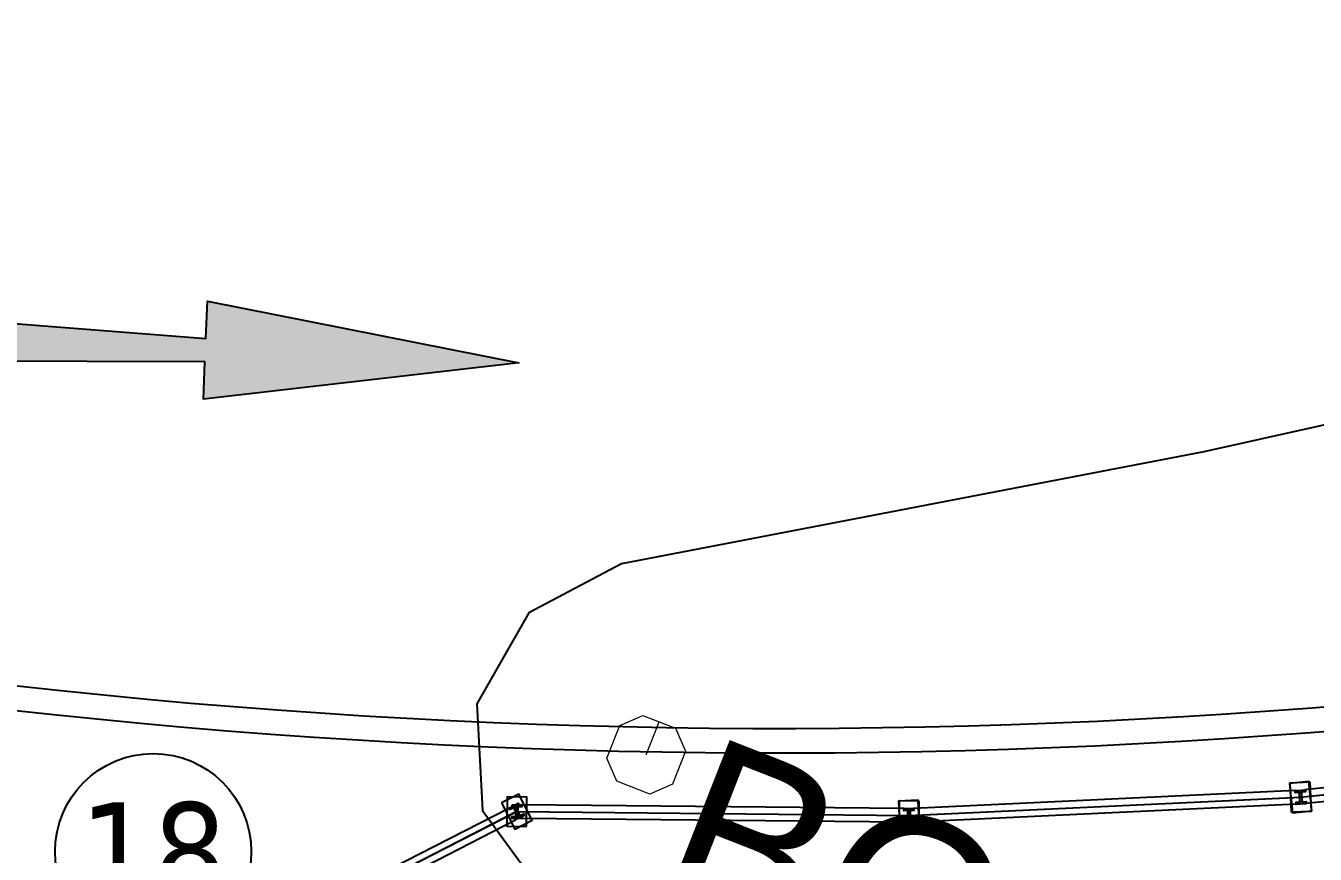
# Model space of a CAD drawing. Extents: x 421500 to 422711, y 436000 to 437000.
# Drawn here: x 421932.02 to 421938.6, y 436546.55 to 436550.78 of the extents above; entities that cross this region are included whole.
import ezdxf
from ezdxf.enums import TextEntityAlignment as Align

# ---------------------------------------------------------------- set-up
doc = ezdxf.new("R2010")
doc.units = 0
doc.layers.get('0').update_dxf_attribs({"color": 210})
doc.layers.add('716709-ExBase$0$LCCPoint Features', color=8, linetype='Continuous', lineweight=0)
for name, color, linetype in [('716709-ExBase$0$XC-LCCCarriageway', 251, 'Continuous'), ('Lines', 1, 'Continuous'), ('Pr-Kerb', 2, 'Continuous'), ('Pr-KerbEdge', 8, 'Continuous'), ('Pr-PGR', 7, 'Continuous'), ('Pr-PGR-Panels', 4, 'Continuous'), ('XREF UTC_716709_AJB_1b$0$NUMBERS', 7, 'Continuous'), ('XREF UTC_716709_AJB_1b$0$SIGSnumbers', 7, 'Continuous')]:
    doc.layers.add(name, color=color, linetype=linetype)
doc.styles.add('716709-ExBase$0$Style-WORKING', font='WORKING.shx')
doc.styles.add('XREF UTC_716709_AJB_1b$0$KTS_TAHOMA', font='tahoma.ttf')

# ---------------------------------------------------------------- blocks, each defined once
blk = doc.blocks.new('1038a4')
at = {"linetype": 'Continuous'}
blk.add_hatch(color=0, dxfattribs=at).paths.add_polyline_path([(-0.15, 0), (-0.06, 2.4), (-0.25, 2.4), (0, 4), (0.25, 2.4), (0.06, 2.4), (0.15, 0)])
at = {"color": 0, "linetype": 'Continuous'}
blk.add_lwpolyline([(-0.15, 0), (-0.06, 2.4), (-0.25, 2.4), (0, 4), (0.25, 2.4), (0.06, 2.4), (0.15, 0)], close=True, dxfattribs=at)
blk = doc.blocks.new('plan-pgr-2')
for p, q in [((0, 0), (2, 0)), ((1.975, 0.035), (0.025, 0.035)), ((1.975, -0.035), (0.025, -0.035))]:
    blk.add_line(p, q)
for points in [[(0.05, -0.075), (0.05, 0.075), (-0.05, 0.075), (-0.05, -0.075)], [(2.05, 0.075), (2.05, -0.075), (1.95, -0.075), (1.95, 0.075)]]:
    blk.add_lwpolyline(points, close=True)
at = {"flags": 128}
for points in [[(-0.025, 0.035), (0.025, 0.035), (0.025, 0.025), (0.005, 0.025), (0.005, -0.025), (0.025, -0.025), (0.025, -0.035), (-0.025, -0.035), (-0.025, -0.025), (-0.005, -0.025), (-0.005, 0.025), (-0.025, 0.025)], [(1.975, 0.035), (2.025, 0.035), (2.025, 0.025), (2.005, 0.025), (2.005, -0.025), (2.025, -0.025), (2.025, -0.035), (1.975, -0.035), (1.975, -0.025), (1.995, -0.025), (1.995, 0.025), (1.975, 0.025)]]:
    blk.add_lwpolyline(points, close=True, dxfattribs=at)
for centre in [(0, 0), (2, 0)]:
    blk.add_circle(centre, 0.0025)
blk = doc.blocks.new('XREF UTC_716709_AJB_1b$0$poleno')
at = {"layer": 'XREF UTC_716709_AJB_1b$0$NUMBERS'}
blk.add_circle((0, 0), 1, dxfattribs=at)
at = {"layer": 'XREF UTC_716709_AJB_1b$0$NUMBERS', "style": 'XREF UTC_716709_AJB_1b$0$KTS_TAHOMA'}
blk.add_attdef('NUMBER', text='', height=1, dxfattribs=at).set_placement((0, 0), align=Align.MIDDLE)
blk = doc.blocks.new('716709-ExBase$0$MSL1')
at = {"color": 0, "linetype": 'ByBlock', "lineweight": -2, "flags": 128}
blk.add_lwpolyline([(0, 0), (0, 1), (0.5, 1), (1, 0.5), (1, -0.5), (0.5, -1), (-0.5, -1), (-1, -0.5), (-1, 0.5), (-0.5, 1), (0, 1)], dxfattribs=at)

msp = doc.modelspace()

# ---------------------------------------------------------------- linework, layer by layer
at = {"layer": '716709-ExBase$0$XC-LCCCarriageway', "flags": 128}
msp.add_lwpolyline([(421939.5209, 436540.7782), (421939.9628, 436540.5395), (421940.4645, 436540.564), (421941.0527, 436541.1446), (421941.1496, 436541.8938), (421941.2709, 436542.8326), (421941.6513, 436544.7996), (421941.9697, 436545.9701), (421942.3761, 436547.2312), (421942.5936, 436548.0698), (421942.7268, 436548.7261), (421942.3589, 436549.2857), (421941.7019, 436549.4233), (421938.0337, 436548.6053), (421935.0626, 436548.0341), (421934.5903, 436547.7842), (421934.3255, 436547.3202), (421934.3542, 436546.7758), (421934.6754, 436546.3354), (421937.8677, 436542.8232), (421939.5209, 436540.7782)], dxfattribs=at)
msp.add_lwpolyline([(421939.5209, 436540.7782), (421939.9628, 436540.5395), (421940.4645, 436540.564), (421941.0527, 436541.1446), (421941.1496, 436541.8938), (421941.2709, 436542.8326), (421941.6513, 436544.7996), (421941.9697, 436545.9701), (421942.3761, 436547.2312), (421942.5936, 436548.0698), (421942.7268, 436548.7261), (421942.3589, 436549.2857), (421941.7019, 436549.4233), (421938.0337, 436548.6053), (421935.0626, 436548.0341), (421934.5903, 436547.7842), (421934.3255, 436547.3202), (421934.3542, 436546.7758), (421934.6754, 436546.3354), (421937.8677, 436542.8232), (421939.5209, 436540.7782)], dxfattribs=at)
at = {"layer": 'Pr-Kerb', "flags": 128}
msp.add_lwpolyline([(421930.4387, 436547.6188, 0.203894), (421957.0169, 436554.3033), (421960.4517, 436556.9073), (421963.4914, 436558.5485), (421966.4864, 436559.6273)], format="xyb", dxfattribs=at)
at = {"layer": 'Pr-KerbEdge', "flags": 128}
msp.add_lwpolyline([(421978.9064, 436558.6562, 0.160531), (421952.2385, 436534.598, -0.41347), (421951.5916, 436534.4202), (421951.4632, 436534.4931), (421930.2033, 436546.5506, 0.001641), (421930.0882, 436546.6154, -0.837538), (421930.3939, 436547.4993, 0.204085), (421957.0924, 436554.2037), (421960.5196, 436556.8019), (421963.5425, 436558.434), (421966.5204, 436559.5067)], format="xyb", dxfattribs=at)
at = {"layer": 'Pr-PGR', "flags": 128}
msp.add_lwpolyline([(421932.749, 436545.8591), (421934.5296, 436546.7699), (421936.5295, 436546.7505), (421938.5268, 436546.8439), (421940.5159, 436547.0498), (421942.4902, 436547.3676), (421944.4435, 436547.7962), (421946.3695, 436548.3342), (421948.2623, 436548.98), (421950.1155, 436549.7315), (421951.9231, 436550.5862), (421953.6799, 436551.5415), (421955.38, 436552.5944), (421957.018, 436553.7415), (421958.6128, 436554.9485), (421960.2065, 436556.1567), (421961.9197, 436557.1888), (421963.6798, 436558.1384), (421965.5626, 436558.8132), (421967.485, 436559.365), (421969.4466, 436559.7549), (421971.433, 436559.9877)], dxfattribs=at)

# ---------------------------------------------------------------- block references
at = {"layer": '716709-ExBase$0$LCCPoint Features', "xscale": 0.18, "yscale": 0.18, "zscale": 0.18, "rotation": 338.5807557840462}
msp.add_blockref('716709-ExBase$0$MSL1', (421935.1893, 436547.0601), dxfattribs=at)
msp.add_blockref('716709-ExBase$0$MSL1', (421935.1893, 436547.0601), dxfattribs=at)
at = {"layer": 'Lines', "rotation": 267.6971930795874}
msp.add_blockref('1038a4', (421930.5432, 436549.22), dxfattribs=at)
at = {"layer": 'Pr-PGR-Panels'}
for p, rotation in [((421938.5268, 436546.8439), 5.910319126495883), ((421936.5292, 436546.7505), 2.677835091029656), ((421934.5296, 436546.7699), 207.0882462174222), ((421934.5296, 436546.7699), 359.4453510579852)]:
    msp.add_blockref('plan-pgr-2', p, dxfattribs=dict(at, rotation=rotation))
at = {"layer": 'XREF UTC_716709_AJB_1b$0$SIGSnumbers', "xscale": 0.5, "yscale": 0.5, "zscale": 0.6}
msp.add_blockref('XREF UTC_716709_AJB_1b$0$poleno', (421932.6746, 436546.5662), dxfattribs=at).add_auto_attribs({'NUMBER': '18'})

# ---------------------------------------------------------------- texts
at = {"layer": '716709-ExBase$0$LCCPoint Features', "style": '716709-ExBase$0$Style-WORKING'}
msp.add_text('BO', height=0.9, rotation=338.58076, dxfattribs=at).set_placement((421935.5229, 436547.171), align=Align.TOP_LEFT)
msp.add_text('BO', height=0.9, rotation=338.58076, dxfattribs=at).set_placement((421935.5229, 436547.171), align=Align.TOP_LEFT)

doc.saveas('drawing.dxf')
